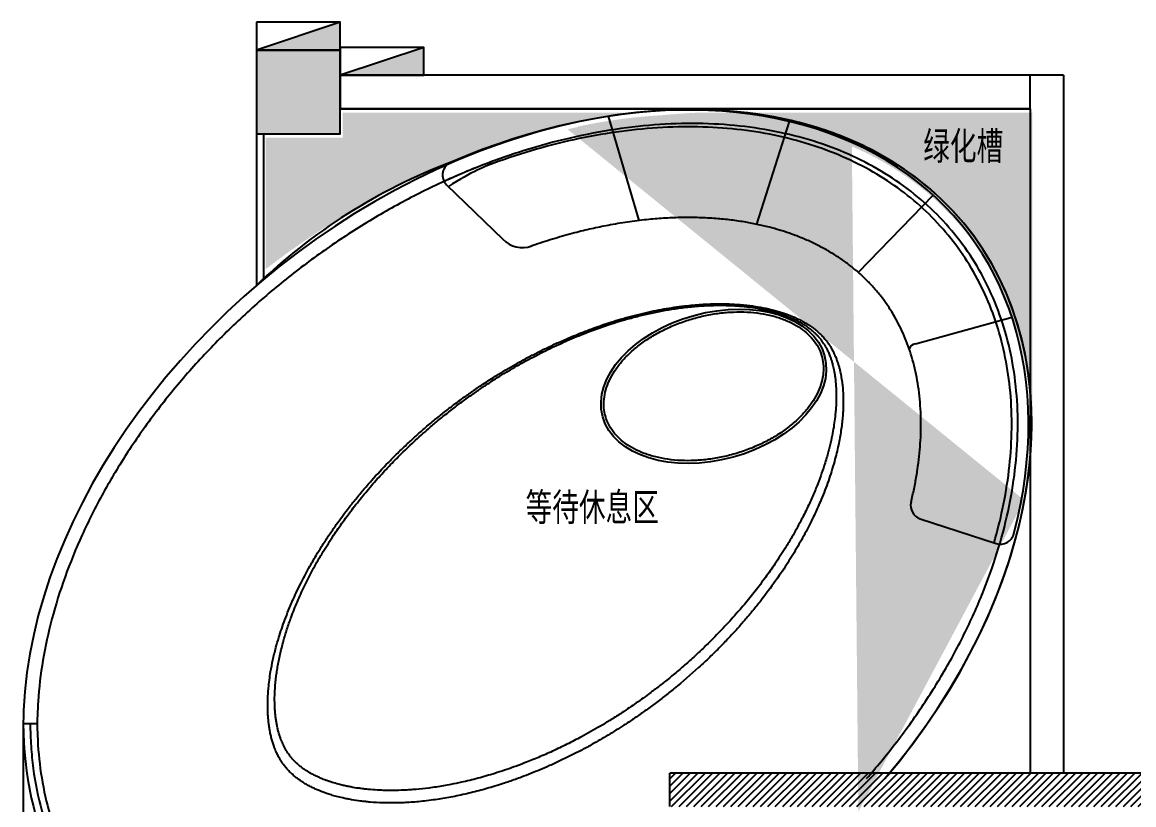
# Model space of a CAD drawing. Extents: x 243000 to 1039751, y -184758 to -16773.
# Drawn here: x 1000418 to 1008377, y -88650 to -83042 of the extents above; entities that cross this region are included whole.
import ezdxf

# ---------------------------------------------------------------- set-up
doc = ezdxf.new("R2010")
doc.units = 0
doc.header["$LTSCALE"] = 1000
doc.header["$MEASUREMENT"] = 0
doc.layers.get('0').update_dxf_attribs({"linetype": 'CONTINUOUS'})
for name, color, linetype in [('8', 253, 'CONTINUOUS'), ('text', 7, 'CONTINUOUS'), ('WALL', 7, 'CONTINUOUS'), ('消火栓', 1, 'CONTINUOUS'), ('玻璃线', 5, 'CONTINUOUS')]:
    doc.layers.add(name, color=color, linetype=linetype)
doc.styles.add('DIM_FONT', font='romans.shx', dxfattribs={"width": 0.7, "height": 250, "bigfont": 'hztxt.shx'})
pattern_1 = [(37.5, (652838.07, 23275.575), (-1.889801, 57.804713), [0, -45.6, 0, -51, 0, -48.75]), (7.5, (652838.07, 23275.575), (53.093301, 84.664382), [0, -24.6, 0, -41.1, 0, -15.75]), (327.5, (652801.17, 23275.575), (93.424256, 0.1697716), [0, -15, 0, -54, 0, -70.5]), (317.5, (652801.17, 23275.575), (90.183798, 26.330267), [0, -7.5, 0, -35.4, 0, -40.5])]

# ---------------------------------------------------------------- blocks, each defined once
blk = doc.blocks.new('_fzh')
at = {"layer": 'WALL'}
blk.add_hatch(color=7, dxfattribs=at).paths.add_polyline_path([(0.5, 0.5), (-0.5, 0.5), (-0.5, -0.5), (0.5, -0.5)])
at = {"layer": 'WALL', "color": 7}
blk.add_lwpolyline([(-0.5, -0.5), (0.5, -0.5), (0.5, 0.5), (-0.5, 0.5)], close=True, dxfattribs=at)
blk = doc.blocks.new('542422')
at = {"layer": '消火栓'}
blk.add_hatch(color=7, dxfattribs=at).paths.add_polyline_path([(116564, 164855.9), (115964, 164655.9), (116564, 164655.9)])
at = {"layer": '消火栓', "color": 7}
blk.add_line((116564, 164855.9), (115964, 164655.9), dxfattribs=at)
blk.add_lwpolyline([(115964, 164855.9), (115964, 164655.9), (116564, 164655.9), (116564, 164855.9)], close=True, dxfattribs=at)

msp = doc.modelspace()

# ---------------------------------------------------------------- hatches: boundary and pattern name
at = {"layer": 'WALL'}
h = msp.add_hatch(dxfattribs=at)
h.set_pattern_fill('AR-SAND', scale=30, style=0)
h.set_pattern_definition(pattern_1)
h.paths.add_polyline_path([(1002711.5, -83869.9), (1002161.5, -83869.9), (1002161.5, -84811.6, -0.12924), (1004791.7, -83689.9), (1002711.5, -83689.9)])
h = msp.add_hatch(dxfattribs=at)
h.set_pattern_fill('AR-SAND', scale=30, style=0)
h.set_pattern_definition(pattern_1)
edge = h.paths.add_edge_path()
edge.add_ellipse((1004028.5, -87043.7), major_axis=(-3155.4, -2484.6), ratio=0.706577, start_angle=150.95853, end_angle=194.96796, ccw=False)
edge.add_ellipse((1004024.6, -87041.3), major_axis=(-3155.4, -2484.6), ratio=0.706577, start_angle=106.94528, end_angle=194.87793, ccw=False)
edge.add_ellipse((1004028.5, -87043.7), major_axis=(-3155.4, -2484.6), ratio=0.706577, start_angle=150.95853, end_angle=194.96796, ccw=False)
edge.add_ellipse((1004024.6, -87041.3), major_axis=(-3155.4, -2484.6), ratio=0.706577, start_angle=106.94528, end_angle=194.87793, ccw=False)
edge.add_ellipse((1004028.5, -87043.7), major_axis=(-3155.4, -2484.6), ratio=0.706577, start_angle=150.95853, end_angle=194.96796, ccw=False)
edge.add_line((1007639.4, -85953.8), (1007651.5, -85953.8))
edge.add_line((1007651.5, -85953.8), (1007651.5, -83689.9))
edge.add_line((1007651.5, -83689.9), (1005278.4, -83689.9))
edge.add_arc((1005491.2, -88937.1), 5251.5, 92.32159, 95.38335)
edge.add_ellipse((1004024.6, -87041.3), major_axis=(-3155.4, -2484.6), ratio=0.706577, start_angle=194.87793, end_angle=225.26309, ccw=False)
edge.add_ellipse((1004028.5, -87043.7), major_axis=(-3155.4, -2484.6), ratio=0.706577, start_angle=194.96796, end_angle=226.58639, ccw=False)
edge.add_ellipse((1004024.6, -87041.3), major_axis=(-3155.4, -2484.6), ratio=0.706577, start_angle=194.87793, end_angle=225.26309, ccw=False)
edge.add_ellipse((1004028.5, -87043.7), major_axis=(-3155.4, -2484.6), ratio=0.706577, start_angle=194.96796, end_angle=226.58639, ccw=False)
edge.add_ellipse((1004024.6, -87041.3), major_axis=(-3155.4, -2484.6), ratio=0.706577, start_angle=194.87793, end_angle=225.26309, ccw=False)
edge.add_ellipse((1004028.5, -87043.7), major_axis=(-3155.4, -2484.6), ratio=0.706577, start_angle=194.96796, end_angle=226.58639, ccw=False)
edge.add_ellipse((1004024.6, -87041.3), major_axis=(-3155.4, -2484.6), ratio=0.706577, start_angle=194.87793, end_angle=225.26309, ccw=False)
edge.add_ellipse((1004028.5, -87043.7), major_axis=(-3155.4, -2484.6), ratio=0.706577, start_angle=194.96796, end_angle=226.58639, ccw=False)
edge.add_ellipse((1004024.6, -87041.3), major_axis=(-3155.4, -2484.6), ratio=0.706577, start_angle=194.87793, end_angle=225.26309, ccw=False)
edge.add_ellipse((1004028.5, -87043.7), major_axis=(-3155.4, -2484.6), ratio=0.706577, start_angle=194.96796, end_angle=226.58639, ccw=False)
edge.add_ellipse((1004028.5, -87043.7), major_axis=(-3155.4, -2484.6), ratio=0.706577, start_angle=150.95853, end_angle=194.96796, ccw=False)
edge.add_ellipse((1004024.6, -87041.3), major_axis=(-3155.4, -2484.6), ratio=0.706577, start_angle=106.94528, end_angle=194.87793, ccw=False)
edge.add_ellipse((1004028.5, -87043.7), major_axis=(-3155.4, -2484.6), ratio=0.706577, start_angle=150.95853, end_angle=194.96796, ccw=False)
edge.add_ellipse((1004024.6, -87041.3), major_axis=(-3155.4, -2484.6), ratio=0.706577, start_angle=106.94528, end_angle=194.87793, ccw=False)
h.paths.add_polyline_path([(1006833.3, -83783.2), (1007596.5, -83783.2), (1007596.5, -84147.6), (1006833.3, -84147.6)], flags=24)
h = msp.add_hatch(dxfattribs=at)
h.set_pattern_fill('ANSI31', scale=300, style=0)
h.set_pattern_definition([(45, (482443.937, 25428.028), (-26.5165043, 26.5165043), [])])
h.paths.add_polyline_path([(1010494.4, -88662.5), (1010494.4, -88422.5), (1005054.4, -88422.5), (1005054.4, -88662.5)])

# ---------------------------------------------------------------- linework, layer by layer
at = {"color": 7}
for p, q in [((1007634.4, -83662.5), (1002694.5, -83662.5)), ((1004614.1, -83716.8), (1004833.2, -84463.8)), ((1007634.4, -83662.5), (1007634.4, -86182.7)), ((1005910.2, -83753.5), (1005674.5, -84489.7)), ((1002094.4, -83842.5), (1002094.4, -84929.7)), ((1002144.4, -83842.5), (1002144.4, -84887.3)), ((1003456.5, -84207.2), (1003857.9, -84597.5)), ((1006940.5, -84281.4), (1006404, -84834.6)), ((1006813.4, -85347.4), (1007497.8, -85159.2)), ((1006848.2, -86600.2), (1007391.4, -86777)), ((1000424.8, -88068.1), (1000424.8, -91702.4))]:
    msp.add_line(p, q, dxfattribs=at)
for centre, radius, start, end in [((1004935.9, -87866.7), 4086.5, 110.74774, 134.05336), ((1003527.7, -84137), 100, 113.2367, 224.6042), ((1004000.3, -84457), 200, 224.6042, 289.4448), ((1006818, -85397.1), 50, 95.32626, 166.36923), ((1006879.1, -86505.1), 100, 166.17715, 251.96911), ((1007422.4, -86681.9), 100, 251.96911, 345.47731)]:
    msp.add_arc(centre, radius, start, end, dxfattribs=at)
for centre, start_param, end_param in [((1004035.7, -87006.5), 1.850963, 5.779915), ((1004035.7, -87006.5), 1.850963, 4.385912), ((1004012.5, -87010.1), 2.39306, 4.350371)]:
    msp.add_ellipse(centre, major_axis=(-3155.4, -2484.6), ratio=0.706577, start_param=start_param, end_param=end_param, dxfattribs=at)
msp.add_ellipse((1005368.6, -85651.1), major_axis=(-794.4, -217.9), ratio=0.639699, dxfattribs=at)
for points, knots in [([(1006463.4, -88462.1), (1006534.1, -88381.3), (1006602, -88298.8), (1006739.1, -88121.4), (1006807.7, -88026), (1006936.4, -87832.6), (1006996.6, -87734.6), (1007108.3, -87536.9), (1007159.7, -87437.1), (1007253.3, -87236.7), (1007295.5, -87136.1), (1007370.3, -86934.9), (1007402.9, -86834.4), (1007458.3, -86634.2), (1007481.1, -86534.6), (1007516.8, -86337.2), (1007529.6, -86239.4), (1007545.3, -86046.6), (1007548.1, -85951.5), (1007543.8, -85764.9), (1007536.6, -85673.4), (1007512.5, -85494.6), (1007495.5, -85407.3), (1007451.9, -85237.8), (1007425.3, -85155.5), (1007362.7, -84996.5), (1007326.8, -84919.8), (1007245.8, -84772.6), (1007200.8, -84702), (1007102.1, -84567.6), (1007048.4, -84503.7), (1006932.7, -84383), (1006870.6, -84326.3), (1006738.7, -84220.3), (1006668.8, -84171.1), (1006521.7, -84080.6), (1006444.4, -84039.4), (1006283, -83965.3), (1006199, -83932.4), (1006024.7, -83875.4), (1005934.5, -83851.3), (1005748.7, -83812), (1005653.1, -83796.9), (1005457.3, -83775.7), (1005357.1, -83769.8), (1005153.1, -83767.1), (1005049.2, -83770.5), (1004838.7, -83786.5), (1004732.1, -83799.1), (1004516.9, -83833.7), (1004408.5, -83855.6), (1004190.6, -83908.5), (1004081.3, -83939.5), (1003862.8, -84010.3), (1003753.5, -84050.1), (1003536.2, -84138.2), (1003428.1, -84186.5), (1003213.9, -84291.3), (1003107.8, -84347.7), (1002898.6, -84468.1), (1002795.6, -84532.1), (1002593.3, -84667.2), (1002494.1, -84738.2), (1002300.6, -84886.7), (1002206.2, -84964.2), (1002023.1, -85124.8), (1001934.3, -85208), (1001763.2, -85379.4), (1001680.8, -85467.6), (1001523.2, -85648.1), (1001448, -85740.5), (1001305.3, -85928.6), (1001237.8, -86024.4), (1001111.2, -86218.4), (1001052.1, -86316.7), (1000942.8, -86514.9), (1000892.5, -86614.9), (1000801.3, -86815.4), (1000760.3, -86916.1), (1000688, -87117.3), (1000656.7, -87217.7), (1000603.8, -87417.7), (1000582.3, -87517.1), (1000549.3, -87714), (1000537.7, -87811.4), (1000526.6, -87975), (1000524.5, -88041.8), (1000524.8, -88107.7)], [1.828911, 1.828911, 1.828911, 1.828911, 1.91198, 1.91198, 2.004734, 2.004734, 2.097489, 2.097489, 2.190243, 2.190243, 2.282998, 2.282998, 2.375753, 2.375753, 2.468507, 2.468507, 2.561262, 2.561262, 2.654017, 2.654017, 2.746771, 2.746771, 2.839526, 2.839526, 2.932281, 2.932281, 3.025035, 3.025035, 3.11779, 3.11779, 3.210545, 3.210545, 3.303299, 3.303299, 3.396054, 3.396054, 3.488808, 3.488808, 3.581563, 3.581563, 3.674318, 3.674318, 3.767072, 3.767072, 3.859827, 3.859827, 3.952582, 3.952582, 4.045336, 4.045336, 4.138091, 4.138091, 4.230846, 4.230846, 4.3236, 4.3236, 4.416355, 4.416355, 4.50911, 4.50911, 4.601864, 4.601864, 4.694619, 4.694619, 4.787374, 4.787374, 4.880128, 4.880128, 4.972883, 4.972883, 5.065637, 5.065637, 5.158392, 5.158392, 5.251147, 5.251147, 5.343901, 5.343901, 5.436656, 5.436656, 5.529411, 5.529411, 5.622165, 5.622165, 5.71492, 5.71492, 5.780083, 5.780083, 5.780083, 5.780083]), ([(1006463.4, -88462.1), (1006534.1, -88381.3), (1006602, -88298.8), (1006739.1, -88121.4), (1006807.7, -88026), (1006936.4, -87832.6), (1006996.6, -87734.6), (1007108.3, -87536.9), (1007159.7, -87437.1), (1007253.3, -87236.7), (1007295.5, -87136.1), (1007370.3, -86934.9), (1007402.9, -86834.4), (1007458.3, -86634.2), (1007481.1, -86534.6), (1007516.8, -86337.2), (1007529.6, -86239.4), (1007545.3, -86046.6), (1007548.1, -85951.5), (1007543.8, -85764.9), (1007536.6, -85673.4), (1007512.5, -85494.6), (1007495.5, -85407.3), (1007451.9, -85237.8), (1007425.3, -85155.5), (1007362.7, -84996.5), (1007326.8, -84919.8), (1007245.8, -84772.6), (1007200.8, -84702), (1007102.1, -84567.6), (1007048.4, -84503.7), (1006932.7, -84383), (1006870.6, -84326.3), (1006738.7, -84220.3), (1006668.8, -84171.1), (1006521.7, -84080.6), (1006444.4, -84039.4), (1006283, -83965.3), (1006199, -83932.4), (1006024.7, -83875.4), (1005934.5, -83851.3), (1005748.7, -83812), (1005653.1, -83796.9), (1005457.3, -83775.7), (1005357.1, -83769.8), (1005153.1, -83767.1), (1005049.2, -83770.5), (1004838.7, -83786.5), (1004732.1, -83799.1), (1004516.9, -83833.7), (1004408.5, -83855.6), (1004190.6, -83908.5), (1004081.3, -83939.5), (1003862.8, -84010.3), (1003753.5, -84050.1), (1003571.9, -84123.8), (1003499.1, -84155.3), (1003426.7, -84188.7)], [1.828911, 1.828911, 1.828911, 1.828911, 1.91198, 1.91198, 2.004734, 2.004734, 2.097489, 2.097489, 2.190243, 2.190243, 2.282998, 2.282998, 2.375753, 2.375753, 2.468507, 2.468507, 2.561262, 2.561262, 2.654017, 2.654017, 2.746771, 2.746771, 2.839526, 2.839526, 2.932281, 2.932281, 3.025035, 3.025035, 3.11779, 3.11779, 3.210545, 3.210545, 3.303299, 3.303299, 3.396054, 3.396054, 3.488808, 3.488808, 3.581563, 3.581563, 3.674318, 3.674318, 3.767072, 3.767072, 3.859827, 3.859827, 3.952582, 3.952582, 4.045336, 4.045336, 4.138091, 4.138091, 4.230846, 4.230846, 4.3236, 4.3236, 4.385912, 4.385912, 4.385912, 4.385912]), ([(1007376.8, -86772.3), (1007400.3, -86691.2), (1007420.5, -86610.5), (1007457.1, -86437.8), (1007472.3, -86346), (1007494, -86164.6), (1007500.5, -86074.9), (1007504.7, -85898.5), (1007502.5, -85811.6), (1007489.3, -85641.5), (1007478.4, -85558.1), (1007448.1, -85395.5), (1007428.7, -85316.2), (1007381.7, -85162.1), (1007354, -85087.4), (1007290.6, -84943.1), (1007254.9, -84873.4), (1007175.6, -84739.6), (1007132.1, -84675.4), (1007037.6, -84553), (1006986.6, -84494.6), (1006877.3, -84384.3), (1006819.1, -84332.2), (1006695.8, -84234.6), (1006630.7, -84189.1), (1006494.1, -84105), (1006422.5, -84066.5), (1006273.4, -83996.6), (1006195.8, -83965.2), (1006035.2, -83910.2), (1005952.2, -83886.4), (1005781.1, -83846.6), (1005693.2, -83830.6), (1005513, -83806.7), (1005420.9, -83798.7), (1005232.9, -83790.8), (1005137.2, -83790.9), (1004943, -83799.2), (1004844.5, -83807.5), (1004645.5, -83832.1), (1004545, -83848.5), (1004342.7, -83889.3), (1004241, -83913.7), (1004037.1, -83970.5), (1003934.9, -84002.8), (1003733.5, -84074.1), (1003634.3, -84113), (1003469.5, -84220.5)], [2.363424, 2.363424, 2.363424, 2.363424, 2.438855, 2.438855, 2.525838, 2.525838, 2.612822, 2.612822, 2.699805, 2.699805, 2.786788, 2.786788, 2.873772, 2.873772, 2.960755, 2.960755, 3.047739, 3.047739, 3.134722, 3.134722, 3.221705, 3.221705, 3.308689, 3.308689, 3.395672, 3.395672, 3.482656, 3.482656, 3.569639, 3.569639, 3.656622, 3.656622, 3.743606, 3.743606, 3.830589, 3.830589, 3.917572, 3.917572, 4.004556, 4.004556, 4.091539, 4.091539, 4.178523, 4.178523, 4.265506, 4.265506, 4.350371, 4.350371, 4.350371, 4.350371]), ([(1006782, -86481.2), (1006786, -86465.2), (1006789.8, -86449.2), (1006800.6, -86401.6), (1006807.1, -86370.2), (1006818.8, -86308), (1006824, -86277.1), (1006833.2, -86215.1), (1006837.3, -86184), (1006843.9, -86122.4), (1006846.6, -86092), (1006850.7, -86031.5), (1006852, -86001.6), (1006853.5, -85942.4), (1006853.6, -85913.2), (1006852.4, -85852.1), (1006850.9, -85820.3), (1006846.5, -85757.9), (1006843.6, -85727.2), (1006836.2, -85667), (1006831.7, -85637.4), (1006821.4, -85579.6), (1006815.6, -85551.2), (1006802.5, -85495.7), (1006795.3, -85468.5), (1006779.6, -85415.3), (1006771.1, -85389.3), (1006752.8, -85338.5), (1006743, -85313.6), (1006722.3, -85265), (1006711.3, -85241.3), (1006688.2, -85194.9), (1006676, -85172.3), (1006646.7, -85121.6), (1006629.2, -85093.8), (1006596.5, -85046.1), (1006581.6, -85025.7), (1006550.6, -84986), (1006534.5, -84966.7), (1006501, -84928.9), (1006483.7, -84910.4), (1006447.8, -84874.4), (1006429.2, -84856.9), (1006390.6, -84822.7), (1006370.7, -84806.1), (1006329.5, -84773.7), (1006308.2, -84758), (1006264.7, -84727.8), (1006242.5, -84713.3), (1006196.7, -84685.3), (1006173.1, -84671.7), (1006124.5, -84645.5), (1006099.5, -84632.9), (1006048.1, -84608.8), (1006021.7, -84597.2), (1005967.5, -84575.2), (1005939.7, -84564.7), (1005888.2, -84546.8), (1005864.8, -84539.2), (1005817, -84524.8), (1005792.6, -84517.9), (1005738.8, -84504), (1005709.2, -84497), (1005648.9, -84484.3), (1005618.1, -84478.5), (1005552, -84467.6), (1005516.5, -84462.6), (1005444.2, -84454.1), (1005407.4, -84450.7), (1005330.9, -84445.3), (1005291.3, -84443.5), (1005210.7, -84441.6), (1005169.7, -84441.6), (1005089.1, -84443.3), (1005049.6, -84445), (1004969.5, -84450.1), (1004929, -84453.4), (1004843.1, -84462.3), (1004797.6, -84468), (1004705.9, -84481.5), (1004659.6, -84489.3), (1004573.4, -84505.6), (1004533.6, -84513.9), (1004453.5, -84531.9), (1004413.3, -84541.7), (1004326.4, -84564.4), (1004279.6, -84577.5), (1004185.7, -84605.8), (1004138.6, -84621), (1004079.2, -84641.3), (1004066.9, -84645.6), (1004054.6, -84650)], [2.40565, 2.40565, 2.40565, 2.40565, 2.424237, 2.424237, 2.461142, 2.461142, 2.498046, 2.498046, 2.536057, 2.536057, 2.574068, 2.574068, 2.612467, 2.612467, 2.650867, 2.650867, 2.694056, 2.694056, 2.737244, 2.737244, 2.780433, 2.780433, 2.823621, 2.823621, 2.86681, 2.86681, 2.909998, 2.909998, 2.953187, 2.953187, 2.996375, 2.996375, 3.039564, 3.039564, 3.095448, 3.095448, 3.13866, 3.13866, 3.181871, 3.181871, 3.225083, 3.225083, 3.268295, 3.268295, 3.311507, 3.311507, 3.354719, 3.354719, 3.397056, 3.397056, 3.439393, 3.439393, 3.48173, 3.48173, 3.524067, 3.524067, 3.566404, 3.566404, 3.600544, 3.600544, 3.634684, 3.634684, 3.674589, 3.674589, 3.714494, 3.714494, 3.758805, 3.758805, 3.803116, 3.803116, 3.849271, 3.849271, 3.895426, 3.895426, 3.938862, 3.938862, 3.982298, 3.982298, 4.030029, 4.030029, 4.07776, 4.07776, 4.1182, 4.1182, 4.158641, 4.158641, 4.20526, 4.20526, 4.25188, 4.25188, 4.264023, 4.264023, 4.264023, 4.264023]), ([(1002298.4, -88374.1), (1002304.4, -88381.7), (1002310.6, -88389.1), (1002323.6, -88403.7), (1002330.4, -88410.8), (1002343, -88423.1), (1002348.5, -88428.3), (1002358.6, -88437.4), (1002363, -88441.2), (1002372.2, -88448.9), (1002377, -88452.7), (1002386.8, -88460.3), (1002391.9, -88464.1), (1002402.3, -88471.8), (1002407.8, -88475.5), (1002421.1, -88484.5), (1002429.2, -88489.7), (1002446.1, -88500.1), (1002455, -88505.2), (1002473.6, -88515.4), (1002483.3, -88520.5), (1002501, -88529.2), (1002508.8, -88532.9), (1002534.2, -88544.4), (1002552.7, -88552.1), (1002580.5, -88562.4), (1002588.6, -88565.3), (1002608, -88572), (1002619.4, -88575.7), (1002643, -88582.9), (1002655.2, -88586.4), (1002682.5, -88593.7), (1002697.8, -88597.4), (1002723.4, -88603.2), (1002733.5, -88605.4), (1002754.1, -88609.5), (1002764.6, -88611.5), (1002796.8, -88617.1), (1002819.1, -88620.5), (1002853, -88624.8), (1002863.8, -88626.1), (1002886, -88628.4), (1002897.2, -88629.5), (1002938.7, -88633), (1002970, -88634.9), (1003015.8, -88636.3), (1003029.4, -88636.5), (1003057, -88636.8), (1003071, -88636.7), (1003118.7, -88636.1), (1003153.1, -88634.8), (1003206.2, -88631.5), (1003224.1, -88630.2), (1003260.5, -88627), (1003278.9, -88625.2), (1003318.4, -88620.8), (1003339.5, -88618.2), (1003379.1, -88612.8), (1003397.6, -88610), (1003434.9, -88604), (1003453.8, -88600.8), (1003510.7, -88590.4), (1003549.4, -88582.5), (1003607.1, -88569.4), (1003625.9, -88564.9), (1003663.7, -88555.5), (1003682.7, -88550.6), (1003740, -88535.2), (1003778.6, -88524), (1003846.5, -88502.8), (1003875.7, -88493.3), (1003934.3, -88473.2), (1003963.8, -88462.6), (1004015.6, -88443.3), (1004037.8, -88434.7), (1004082.4, -88417), (1004104.8, -88407.8), (1004149.5, -88388.9), (1004171.9, -88379.2), (1004220.5, -88357.6), (1004246.6, -88345.6), (1004298.8, -88320.8), (1004324.9, -88308.1), (1004377.1, -88281.9), (1004403.1, -88268.4), (1004452.5, -88242.1), (1004475.9, -88229.4), (1004518.2, -88205.8), (1004537.2, -88195), (1004575, -88173), (1004593.9, -88161.9), (1004650.5, -88127.8), (1004687.9, -88104.4), (1004749, -88064.8), (1004772.8, -88049.1), (1004820, -88017), (1004843.5, -88000.7), (1004891.9, -87966.4), (1004916.8, -87948.4), (1004966.1, -87911.7), (1004990.6, -87893.1), (1005039.1, -87855.3), (1005063.2, -87836.1), (1005146.5, -87768.2), (1005204.6, -87718.1), (1005288.1, -87641.9), (1005314.9, -87616.7), (1005363, -87570.5), (1005384.3, -87549.4), (1005426.5, -87506.9), (1005447.3, -87485.5), (1005492.4, -87438), (1005516.6, -87411.8), (1005557.5, -87366.3), (1005574.4, -87347.1), (1005607.7, -87308.5), (1005624.1, -87289.1), (1005660.8, -87244.8), (1005681, -87219.9), (1005716, -87175.3), (1005731.1, -87155.7), (1005782.6, -87087.4), (1005817.6, -87038.5), (1005863.9, -86970), (1005876.8, -86950.6), (1005914.7, -86892.1), (1005938.8, -86853), (1005973.8, -86793.6), (1005985.5, -86773.1), (1006008.3, -86732.3), (1006019.4, -86712), (1006043.6, -86666.1), (1006056.6, -86640.7), (1006077.4, -86598.3), (1006085.6, -86581.3), (1006101.4, -86547.3), (1006109.1, -86530.4), (1006124, -86496.7), (1006131.2, -86479.9), (1006147.8, -86440.2), (1006156.9, -86417.4), (1006174.3, -86372.1), (1006182.5, -86349.6), (1006198, -86305.2), (1006205.3, -86283.2), (1006219.8, -86237.1), (1006227, -86213), (1006239, -86169.4), (1006244.2, -86149.8), (1006253.6, -86111.1), (1006258, -86092), (1006269.4, -86037.9), (1006275.6, -86003.7), (1006285.5, -85937.6), (1006289.3, -85905.7), (1006293, -85862.4), (1006293.9, -85849.9), (1006295.4, -85825.4), (1006295.9, -85813.3), (1006296.8, -85787.1), (1006297, -85773), (1006296.9, -85745.6), (1006296.7, -85732.2), (1006295.3, -85693.1), (1006293.5, -85668.3), (1006290.1, -85636.9), (1006289.1, -85629), (1006287.1, -85613.5), (1006285.9, -85605.9), (1006282.4, -85583.6), (1006279.7, -85569.4), (1006275, -85547.5), (1006273.2, -85539.5), (1006269.2, -85523.4), (1006267, -85515.4), (1006262.6, -85499.8), (1006260.3, -85492.2), (1006255.2, -85476.5), (1006252.4, -85468.4), (1006246.6, -85452.9), (1006243.7, -85445.3), (1006235.9, -85426.7), (1006230.9, -85415.9), (1006220.7, -85395.3), (1006215.5, -85385.6), (1006206.3, -85369.8), (1006202.4, -85363.6), (1006194.9, -85351.9), (1006191.2, -85346.5), (1006183.7, -85335.9), (1006179.8, -85330.7), (1006172.4, -85321.1), (1006168.9, -85316.7), (1006161.7, -85308.1), (1006158, -85303.8), (1006146.6, -85291.1), (1006138.6, -85282.9), (1006122.9, -85267.9), (1006115.5, -85261.2), (1006099.7, -85247.8), (1006091.4, -85241.2), (1006073.8, -85227.9), (1006064.4, -85221.3), (1006048.7, -85210.9), (1006042.6, -85207), (1006031.1, -85199.9), (1006025.7, -85196.7), (1006014.5, -85190.2), (1006008.8, -85187), (1005994.1, -85179.1), (1005985, -85174.5), (1005968.1, -85166.2), (1005960.5, -85162.7), (1005944.7, -85155.6), (1005936.5, -85152.1), (1005912.7, -85142.2), (1005896.3, -85136), (1005868.9, -85126.5), (1005858.5, -85123.1), (1005836.9, -85116.3), (1005825.8, -85113.1), (1005803, -85106.7), (1005791.3, -85103.7), (1005755.1, -85094.8), (1005729.8, -85089.5), (1005678.9, -85080.3), (1005653.6, -85076.4), (1005612.1, -85071.2), (1005596.4, -85069.4), (1005564.5, -85066.4), (1005548.2, -85065.1), (1005514.9, -85062.9), (1005497.9, -85062), (1005465.4, -85060.8), (1005449.9, -85060.5), (1005418.6, -85060.1), (1005402.6, -85060.1), (1005370.3, -85060.5), (1005353.9, -85060.9), (1005318.5, -85062.3), (1005299.3, -85063.2), (1005260.6, -85065.7), (1005240.9, -85067.2), (1005201.1, -85070.8), (1005180.9, -85072.9), (1005135.9, -85078.2), (1005111, -85081.5), (1005061.8, -85088.8), (1005037.5, -85092.7), (1004988.4, -85101.4), (1004963.6, -85106.2), (1004913, -85116.6), (1004887.2, -85122.3), (1004835.2, -85134.6), (1004809, -85141.1), (1004756.2, -85155.1), (1004729.5, -85162.6), (1004679.7, -85177.2), (1004656.5, -85184.3), (1004613.1, -85198.2), (1004593, -85204.8), (1004552.7, -85218.5), (1004532.5, -85225.6), (1004484.1, -85243.1), (1004455.9, -85253.8), (1004399.6, -85275.8), (1004371.5, -85287.3), (1004315.2, -85311.1), (1004287, -85323.4), (1004231.1, -85348.7), (1004203.4, -85361.6), (1004151.7, -85386.6), (1004127.7, -85398.5), (1004079.8, -85422.9), (1004055.9, -85435.4), (1004005.1, -85462.6), (1003978.2, -85477.4), (1003929, -85505.2), (1003906.7, -85518.2), (1003862, -85544.6), (1003839.8, -85558.1), (1003784.8, -85592.1), (1003752.2, -85613), (1003697.2, -85649.2), (1003674.8, -85664.4), (1003630, -85695.1), (1003607.8, -85710.8), (1003556.6, -85747.5), (1003527.7, -85768.8), (1003475.9, -85808.1), (1003452.9, -85826), (1003407.2, -85862.2), (1003384.5, -85880.5), (1003337.2, -85919.7), (1003312.5, -85940.5), (1003268.2, -85979), (1003248.3, -85996.6), (1003209, -86032), (1003189.6, -86049.9), (1003145.6, -86091.2), (1003121.2, -86114.7), (1003077.7, -86157.5), (1003058.6, -86176.8), (1002997.9, -86239), (1002957.4, -86282.6), (1002897.5, -86350), (1002877.2, -86373.4), (1002837.3, -86420.5), (1002817.7, -86444.2), (1002781.1, -86489.6), (1002763.9, -86511.4), (1002733.2, -86551.4), (1002719.5, -86569.5), (1002692.6, -86605.9), (1002679.4, -86624.1), (1002649, -86666.9), (1002632, -86691.5), (1002598.9, -86740.7), (1002582.8, -86765.3), (1002551.6, -86814.4), (1002536.5, -86839), (1002504.2, -86893), (1002487.2, -86922.5), (1002460.5, -86970.6), (1002450.4, -86989.3), (1002430.7, -87026.7), (1002421.1, -87045.3), (1002400.6, -87086.2), (1002389.9, -87108.5), (1002370.7, -87149.5), (1002362.2, -87168.2), (1002333.6, -87233.2), (1002315.1, -87278.8), (1002290.3, -87345.4), (1002282.6, -87367), (1002268.1, -87409.7), (1002261.3, -87430.8), (1002247.4, -87476.1), (1002240.5, -87500.1), (1002230.1, -87538.8), (1002226.3, -87553.7), (1002219.1, -87583.2), (1002215.8, -87597.8), (1002206.4, -87640.6), (1002201, -87668.4), (1002193, -87715.9), (1002190, -87736), (1002184.8, -87775.4), (1002182.7, -87794.6), (1002179.8, -87825.4), (1002178.9, -87837.3), (1002177.3, -87860.6), (1002176.7, -87872), (1002175.8, -87894.5), (1002175.5, -87905.6), (1002175, -87936.7), (1002175.2, -87956.2), (1002176.2, -87988.2), (1002176.9, -88001), (1002178.6, -88025.9), (1002179.7, -88038), (1002182.1, -88061.1), (1002183.5, -88072), (1002186.5, -88093.2), (1002188.1, -88103.5), (1002191.7, -88123.5), (1002193.6, -88133.2), (1002198, -88153.7), (1002200.6, -88164.4), (1002206, -88184.9), (1002208.8, -88194.8), (1002214.7, -88213.8), (1002217.8, -88223), (1002223.3, -88238.4), (1002225.8, -88244.8), (1002230.8, -88257.3), (1002233.3, -88263.4), (1002240.5, -88279.6), (1002245.2, -88289.5), (1002255, -88308.3), (1002260, -88317.3), (1002269, -88332.3), (1002273, -88338.6), (1002281, -88350.6), (1002285.1, -88356.4), (1002291.6, -88365.4), (1002294.1, -88368.6), (1002297.2, -88372.5), (1002297.8, -88373.3), (1002298.4, -88374.1)], [0, 0, 0, 0, 0.044946, 0.044946, 0.089892, 0.089892, 0.123212, 0.123212, 0.148101, 0.148101, 0.17299, 0.17299, 0.197879, 0.197879, 0.222768, 0.222768, 0.257093, 0.257093, 0.291417, 0.291417, 0.325742, 0.325742, 0.351183, 0.351183, 0.406055, 0.406055, 0.428071, 0.428071, 0.457255, 0.457255, 0.486439, 0.486439, 0.520796, 0.520796, 0.542303, 0.542303, 0.563811, 0.563811, 0.607109, 0.607109, 0.627201, 0.627201, 0.647293, 0.647293, 0.700388, 0.700388, 0.722441, 0.722441, 0.744493, 0.744493, 0.796574, 0.796574, 0.822711, 0.822711, 0.848849, 0.848849, 0.878132, 0.878132, 0.903282, 0.903282, 0.928433, 0.928433, 0.978734, 0.978734, 1.002734, 1.002734, 1.026733, 1.026733, 1.074732, 1.074732, 1.110545, 1.110545, 1.146358, 1.146358, 1.17324, 1.17324, 1.200123, 1.200123, 1.227005, 1.227005, 1.258295, 1.258295, 1.289586, 1.289586, 1.320876, 1.320876, 1.349014, 1.349014, 1.371978, 1.371978, 1.394943, 1.394943, 1.440872, 1.440872, 1.470358, 1.470358, 1.499844, 1.499844, 1.531437, 1.531437, 1.563029, 1.563029, 1.594622, 1.594622, 1.673454, 1.673454, 1.711466, 1.711466, 1.742681, 1.742681, 1.773897, 1.773897, 1.811498, 1.811498, 1.838722, 1.838722, 1.865947, 1.865947, 1.900616, 1.900616, 1.92773, 1.92773, 1.994815, 1.994815, 2.021445, 2.021445, 2.074906, 2.074906, 2.103068, 2.103068, 2.13123, 2.13123, 2.166623, 2.166623, 2.190638, 2.190638, 2.214652, 2.214652, 2.238666, 2.238666, 2.271902, 2.271902, 2.305138, 2.305138, 2.338375, 2.338375, 2.375762, 2.375762, 2.407141, 2.407141, 2.43852, 2.43852, 2.497497, 2.497497, 2.556475, 2.556475, 2.580938, 2.580938, 2.605401, 2.605401, 2.635261, 2.635261, 2.665122, 2.665122, 2.724844, 2.724844, 2.745552, 2.745552, 2.76626, 2.76626, 2.807677, 2.807677, 2.832941, 2.832941, 2.859643, 2.859643, 2.886345, 2.886345, 2.91683, 2.91683, 2.947314, 2.947314, 2.99507, 2.99507, 3.042826, 3.042826, 3.075744, 3.075744, 3.105896, 3.105896, 3.136048, 3.136048, 3.162203, 3.162203, 3.188359, 3.188359, 3.240669, 3.240669, 3.283952, 3.283952, 3.327235, 3.327235, 3.370518, 3.370518, 3.396108, 3.396108, 3.417573, 3.417573, 3.439038, 3.439038, 3.470779, 3.470779, 3.4956, 3.4956, 3.520422, 3.520422, 3.566168, 3.566168, 3.593167, 3.593167, 3.620166, 3.620166, 3.647164, 3.647164, 3.701162, 3.701162, 3.750249, 3.750249, 3.778842, 3.778842, 3.807435, 3.807435, 3.836028, 3.836028, 3.861173, 3.861173, 3.886319, 3.886319, 3.911464, 3.911464, 3.93998, 3.93998, 3.968495, 3.968495, 3.99701, 3.99701, 4.031356, 4.031356, 4.064008, 4.064008, 4.096659, 4.096659, 4.129926, 4.129926, 4.163194, 4.163194, 4.196461, 4.196461, 4.225151, 4.225151, 4.249785, 4.249785, 4.27442, 4.27442, 4.308513, 4.308513, 4.342337, 4.342337, 4.376161, 4.376161, 4.409371, 4.409371, 4.43812, 4.43812, 4.46687, 4.46687, 4.499252, 4.499252, 4.526381, 4.526381, 4.55351, 4.55351, 4.593667, 4.593667, 4.621662, 4.621662, 4.649656, 4.649656, 4.686527, 4.686527, 4.716473, 4.716473, 4.74642, 4.74642, 4.779597, 4.779597, 4.8069, 4.8069, 4.834202, 4.834202, 4.869349, 4.869349, 4.897687, 4.897687, 4.960295, 4.960295, 4.993374, 4.993374, 5.026454, 5.026454, 5.056633, 5.056633, 5.081665, 5.081665, 5.106696, 5.106696, 5.140387, 5.140387, 5.174038, 5.174038, 5.207688, 5.207688, 5.248191, 5.248191, 5.27411, 5.27411, 5.30003, 5.30003, 5.331283, 5.331283, 5.35793, 5.35793, 5.424008, 5.424008, 5.456181, 5.456181, 5.488353, 5.488353, 5.525868, 5.525868, 5.549809, 5.549809, 5.573751, 5.573751, 5.620924, 5.620924, 5.656795, 5.656795, 5.692666, 5.692666, 5.715688, 5.715688, 5.738711, 5.738711, 5.761734, 5.761734, 5.804629, 5.804629, 5.834659, 5.834659, 5.864689, 5.864689, 5.893417, 5.893417, 5.922146, 5.922146, 5.950875, 5.950875, 5.984805, 5.984805, 6.018736, 6.018736, 6.052666, 6.052666, 6.078238, 6.078238, 6.10381, 6.10381, 6.148654, 6.148654, 6.193498, 6.193498, 6.226974, 6.226974, 6.259727, 6.259727, 6.27844, 6.27844, 6.283185, 6.283185, 6.283185, 6.283185]), ([(1002337.7, -88303.6), (1002342.9, -88310.2), (1002348.3, -88316.7), (1002357.9, -88327.4), (1002361.9, -88331.7), (1002370.2, -88340.3), (1002374.6, -88344.5), (1002385.1, -88354.5), (1002391.5, -88360.2), (1002401.6, -88368.7), (1002405, -88371.5), (1002412, -88377.1), (1002415.7, -88379.9), (1002426.9, -88388.3), (1002434.8, -88393.9), (1002450, -88404.1), (1002457.2, -88408.7), (1002472.3, -88417.9), (1002480.3, -88422.5), (1002496.1, -88431.2), (1002504, -88435.3), (1002519.3, -88442.9), (1002526.7, -88446.5), (1002541.9, -88453.4), (1002549.8, -88456.9), (1002569.4, -88465.2), (1002581.5, -88469.9), (1002600.9, -88477), (1002607.8, -88479.5), (1002622, -88484.3), (1002629.2, -88486.7), (1002651.5, -88493.7), (1002667.1, -88498.2), (1002694.1, -88505.4), (1002705.3, -88508.2), (1002725.5, -88512.9), (1002734.4, -88514.8), (1002752.4, -88518.6), (1002761.6, -88520.4), (1002789.8, -88525.7), (1002809.3, -88528.9), (1002839.8, -88533.2), (1002850.4, -88534.5), (1002871.8, -88537.1), (1002882.8, -88538.3), (1002916.1, -88541.5), (1002939, -88543.2), (1002976, -88545.3), (1002989.5, -88545.8), (1003015, -88546.6), (1003026.9, -88546.9), (1003050.8, -88547.1), (1003063, -88547.2), (1003099.8, -88546.9), (1003124.9, -88546.2), (1003164.8, -88544.4), (1003179.2, -88543.6), (1003208.3, -88541.6), (1003223, -88540.5), (1003267.5, -88536.6), (1003297.9, -88533.4), (1003345.9, -88527.3), (1003363.2, -88524.9), (1003415.7, -88517.1), (1003451.3, -88511.1), (1003512.5, -88499.3), (1003537.8, -88494.1), (1003582.7, -88484.1), (1003602.2, -88479.6), (1003641.6, -88470), (1003661.4, -88464.9), (1003721.2, -88449), (1003761.5, -88437.3), (1003824.7, -88417.7), (1003847.4, -88410.3), (1003893, -88395), (1003915.8, -88387), (1003964.2, -88369.6), (1003989.7, -88360.1), (1004031.7, -88343.8), (1004048.2, -88337.2), (1004081.3, -88323.8), (1004097.9, -88316.9), (1004147.6, -88295.8), (1004180.9, -88281.1), (1004248.8, -88249.8), (1004283.4, -88233.2), (1004352.5, -88198.8), (1004387.1, -88180.9), (1004444.3, -88150.1), (1004467, -88137.6), (1004534.8, -88099.4), (1004579.9, -88072.7), (1004650.2, -88029.4), (1004675.6, -88013.3), (1004717.9, -87985.8), (1004734.9, -87974.6), (1004768.7, -87951.9), (1004785.6, -87940.4), (1004835.9, -87905.5), (1004869.2, -87881.7), (1004924.3, -87841), (1004946.3, -87824.4), (1004989.9, -87790.7), (1005011.6, -87773.7), (1005057.9, -87736.5), (1005082.5, -87716.2), (1005131.8, -87674.7), (1005156.5, -87653.4), (1005205.2, -87610.3), (1005229.3, -87588.4), (1005274.4, -87546.6), (1005295.5, -87526.6), (1005332.9, -87490.3), (1005349.4, -87474), (1005381.9, -87441.3), (1005398, -87424.9), (1005445.7, -87375.2), (1005476.8, -87341.7), (1005521, -87292.4), (1005534.8, -87276.7), (1005562, -87245.3), (1005575.5, -87229.6), (1005615.3, -87182.1), (1005641.1, -87150.3), (1005678.6, -87102.3), (1005691, -87086.2), (1005715.3, -87054.1), (1005727.2, -87038), (1005762.5, -86989.7), (1005785.3, -86957.4), (1005820.4, -86905.6), (1005833.2, -86886.2), (1005858.4, -86847.4), (1005870.7, -86828), (1005898.5, -86783.1), (1005913.8, -86757.6), (1005939.8, -86712.7), (1005950.8, -86693.3), (1005972.2, -86654.6), (1005982.5, -86635.2), (1006008.9, -86584.8), (1006024.3, -86553.8), (1006046, -86508.5), (1006052.8, -86493.8), (1006066, -86464.7), (1006072.4, -86450.2), (1006091.2, -86406.9), (1006102.9, -86378.4), (1006123.9, -86324.5), (1006133.3, -86299.2), (1006150.9, -86249.1), (1006159, -86224.4), (1006171.6, -86184.2), (1006176.2, -86168.5), (1006184.4, -86140.1), (1006187.9, -86127.3), (1006194.6, -86102.1), (1006197.7, -86089.6), (1006206.8, -86052.4), (1006212.2, -86028.2), (1006221.1, -85983.5), (1006224.9, -85962.9), (1006231.4, -85922.7), (1006234.2, -85903), (1006238.2, -85870.2), (1006239.7, -85856.8), (1006242.3, -85829.8), (1006243.4, -85816.2), (1006245.1, -85789.7), (1006245.8, -85776.7), (1006246.7, -85749), (1006247, -85734.5), (1006246.9, -85704.5), (1006246.6, -85689.2), (1006245.3, -85659.5), (1006244.4, -85645.2), (1006242, -85617.3), (1006240.6, -85603.8), (1006237.8, -85582.6), (1006236.6, -85574.5), (1006234.1, -85558.8), (1006232.8, -85551.1), (1006228.5, -85528.8), (1006225.4, -85514.7), (1006220, -85493.2), (1006217.8, -85485.3), (1006213.3, -85470), (1006211, -85462.7), (1006206.2, -85448.3), (1006203.8, -85441.4), (1006199.4, -85429.9), (1006197.6, -85425.3), (1006193.9, -85416.3), (1006192.1, -85411.9), (1006186.4, -85399.1), (1006182.5, -85390.9), (1006174.9, -85376.1), (1006171.2, -85369.4), (1006163.8, -85356.5), (1006159.9, -85350.3), (1006152.8, -85339.3), (1006149.6, -85334.5), (1006143.4, -85325.8), (1006140.4, -85321.9), (1006134.5, -85314.1), (1006131.4, -85310.3), (1006123.8, -85301.1), (1006119.2, -85295.7), (1006109.7, -85285.5), (1006105, -85280.5), (1006095, -85270.7), (1006089.7, -85265.8), (1006079.6, -85256.7), (1006074.8, -85252.6), (1006065.8, -85245.1), (1006061.7, -85241.9), (1006053.1, -85235.3), (1006048.7, -85232), (1006034.9, -85222.1), (1006025.2, -85215.5), (1006010.3, -85206.2), (1006005.7, -85203.4), (1005996.4, -85197.9), (1005991.6, -85195.1), (1005976.7, -85186.9), (1005966.2, -85181.4), (1005948.8, -85172.8), (1005942.2, -85169.7), (1005928.6, -85163.5), (1005921.6, -85160.5), (1005900, -85151.4), (1005884.6, -85145.4), (1005860.3, -85136.8), (1005851.9, -85133.9), (1005834.7, -85128.4), (1005825.8, -85125.6), (1005798.5, -85117.6), (1005779.4, -85112.5), (1005749.6, -85105.5), (1005739.7, -85103.3), (1005719.3, -85099), (1005708.9, -85096.9), (1005677.1, -85091.1), (1005654.9, -85087.6), (1005620.5, -85083), (1005609, -85081.6), (1005582.9, -85078.7), (1005568.3, -85077.3), (1005538.5, -85074.9), (1005523.3, -85073.9), (1005491.6, -85072.2), (1005475.1, -85071.5), (1005441.5, -85070.7), (1005424.3, -85070.5), (1005389.3, -85070.6), (1005371.6, -85070.9), (1005330.9, -85072.1), (1005307.9, -85073.2), (1005268.2, -85075.7), (1005251.7, -85077), (1005218.3, -85079.8), (1005201.4, -85081.5), (1005150.2, -85087.1), (1005115.3, -85091.6), (1005065.3, -85099.3), (1005050.6, -85101.7), (1005021.1, -85106.8), (1005006.2, -85109.5), (1004961.3, -85118), (1004930.9, -85124.3), (1004870.8, -85137.8), (1004841.1, -85145), (1004781, -85160.6), (1004750.7, -85168.9), (1004698.4, -85184.2), (1004676.7, -85190.8), (1004636.9, -85203.4), (1004619, -85209.3), (1004582.9, -85221.4), (1004564.9, -85227.6), (1004510.5, -85247), (1004474, -85260.7), (1004415.3, -85283.9), (1004393.2, -85292.9), (1004348.7, -85311.5), (1004326.5, -85321.1), (1004274.7, -85344.1), (1004245.1, -85357.7), (1004192.6, -85382.7), (1004169.7, -85393.9), (1004100, -85428.8), (1004053.3, -85453.4), (1003986.1, -85490.7), (1003965.3, -85502.5), (1003924, -85526.4), (1003903.4, -85538.6), (1003841.7, -85575.8), (1003800.9, -85601.4), (1003737.7, -85642.7), (1003715.1, -85657.8), (1003670.3, -85688.5), (1003647.9, -85704), (1003599.4, -85738.6), (1003573.3, -85757.7), (1003521, -85796.9), (1003494.9, -85817), (1003443.2, -85857.7), (1003417.6, -85878.4), (1003369.8, -85918), (1003347.7, -85936.7), (1003308.1, -85970.9), (1003290.6, -85986.3), (1003255.9, -86017.4), (1003238.7, -86033.1), (1003187.6, -86080.4), (1003154.2, -86112.5), (1003106.6, -86159.8), (1003091.8, -86174.7), (1003062.6, -86204.7), (1003048.2, -86219.7), (1003005.3, -86265.1), (1002977.3, -86295.7), (1002935.8, -86342.6), (1002921.8, -86358.7), (1002894.1, -86391.1), (1002880.4, -86407.4), (1002840, -86456.3), (1002813.8, -86489.1), (1002775.8, -86538.4), (1002763.5, -86554.7), (1002739.1, -86587.4), (1002727.2, -86603.8), (1002691.9, -86653), (1002669.2, -86685.9), (1002634.4, -86738.2), (1002621.9, -86757.5), (1002597.3, -86796.2), (1002585.3, -86815.5), (1002558, -86860.6), (1002542.9, -86886.4), (1002517.4, -86931.3), (1002506.8, -86950.5), (1002486.2, -86988.7), (1002476.2, -87007.8), (1002447.2, -87064.8), (1002429, -87102.5), (1002395.2, -87177), (1002379.5, -87213.8), (1002357.4, -87269.2), (1002350.1, -87288.1), (1002337.8, -87321.4), (1002332.7, -87335.8), (1002322.8, -87364.4), (1002318, -87378.6), (1002304.3, -87420.9), (1002295.9, -87448.6), (1002283.7, -87492.1), (1002279.4, -87508.3), (1002271.3, -87540.3), (1002267.6, -87556), (1002257, -87602.7), (1002251, -87633), (1002243.7, -87676.1), (1002241.6, -87689.5), (1002237.8, -87716.1), (1002236.1, -87729.2), (1002232.7, -87757.9), (1002231.1, -87773.4), (1002228.7, -87801.8), (1002227.8, -87814.8), (1002226.4, -87840.1), (1002225.9, -87852.5), (1002224.9, -87889), (1002225, -87912.2), (1002226.2, -87945.2), (1002226.7, -87955.8), (1002228, -87976.4), (1002228.8, -87986.5), (1002230.8, -88006.5), (1002231.9, -88016.4), (1002234.4, -88035.8), (1002235.8, -88045.3), (1002238.8, -88063.7), (1002240.4, -88072.6), (1002244.3, -88092), (1002246.6, -88102.5), (1002251.7, -88123), (1002254.5, -88133.1), (1002260.2, -88152.4), (1002263.2, -88161.7), (1002268.7, -88177.3), (1002271.1, -88183.9), (1002275.9, -88195.8), (1002278.1, -88201.3), (1002282.7, -88211.9), (1002285.1, -88217), (1002290.8, -88229), (1002294.2, -88235.7), (1002301.2, -88248.9), (1002304.9, -88255.4), (1002312.5, -88268), (1002316.4, -88274), (1002323.9, -88285.2), (1002327.6, -88290.3), (1002332.7, -88297.1), (1002334.1, -88299), (1002336.2, -88301.8), (1002337, -88302.7), (1002337.7, -88303.6)], [0, 0, 0, 0, 0.044116, 0.044116, 0.074274, 0.074274, 0.104431, 0.104431, 0.145186, 0.145186, 0.165321, 0.165321, 0.185455, 0.185455, 0.225724, 0.225724, 0.258687, 0.258687, 0.29165, 0.29165, 0.321665, 0.321665, 0.347582, 0.347582, 0.373499, 0.373499, 0.410036, 0.410036, 0.429663, 0.429663, 0.44929, 0.44929, 0.488543, 0.488543, 0.51491, 0.51491, 0.534836, 0.534836, 0.554762, 0.554762, 0.594615, 0.594615, 0.615158, 0.615158, 0.635702, 0.635702, 0.67679, 0.67679, 0.700088, 0.700088, 0.719807, 0.719807, 0.739526, 0.739526, 0.778965, 0.778965, 0.800796, 0.800796, 0.822627, 0.822627, 0.866288, 0.866288, 0.890551, 0.890551, 0.939077, 0.939077, 0.972576, 0.972576, 0.99807, 0.99807, 1.023565, 1.023565, 1.074553, 1.074553, 1.102853, 1.102853, 1.131154, 1.131154, 1.162452, 1.162452, 1.182657, 1.182657, 1.202862, 1.202862, 1.243272, 1.243272, 1.285303, 1.285303, 1.327334, 1.327334, 1.355044, 1.355044, 1.410466, 1.410466, 1.442099, 1.442099, 1.463412, 1.463412, 1.484724, 1.484724, 1.527349, 1.527349, 1.555997, 1.555997, 1.584644, 1.584644, 1.617801, 1.617801, 1.651749, 1.651749, 1.685697, 1.685697, 1.716173, 1.716173, 1.740536, 1.740536, 1.764899, 1.764899, 1.813624, 1.813624, 1.836088, 1.836088, 1.858551, 1.858551, 1.903478, 1.903478, 1.925944, 1.925944, 1.94841, 1.94841, 1.993341, 1.993341, 2.0203, 2.0203, 2.047259, 2.047259, 2.08279, 2.08279, 2.11, 2.11, 2.137209, 2.137209, 2.181251, 2.181251, 2.202306, 2.202306, 2.223361, 2.223361, 2.26547, 2.26547, 2.303719, 2.303719, 2.341968, 2.341968, 2.366886, 2.366886, 2.387501, 2.387501, 2.408116, 2.408116, 2.449346, 2.449346, 2.485813, 2.485813, 2.52228, 2.52228, 2.548238, 2.548238, 2.575525, 2.575525, 2.602811, 2.602811, 2.634815, 2.634815, 2.670753, 2.670753, 2.70669, 2.70669, 2.743164, 2.743164, 2.766395, 2.766395, 2.789626, 2.789626, 2.836088, 2.836088, 2.86464, 2.86464, 2.893193, 2.893193, 2.922196, 2.922196, 2.942647, 2.942647, 2.963098, 2.963098, 3.004, 3.004, 3.040693, 3.040693, 3.077386, 3.077386, 3.10725, 3.10725, 3.132911, 3.132911, 3.158573, 3.158573, 3.195256, 3.195256, 3.230225, 3.230225, 3.265194, 3.265194, 3.294891, 3.294891, 3.318515, 3.318515, 3.34214, 3.34214, 3.389388, 3.389388, 3.409275, 3.409275, 3.429162, 3.429162, 3.468937, 3.468937, 3.491889, 3.491889, 3.514842, 3.514842, 3.560748, 3.560748, 3.583903, 3.583903, 3.607058, 3.607058, 3.653369, 3.653369, 3.675841, 3.675841, 3.698313, 3.698313, 3.743256, 3.743256, 3.765499, 3.765499, 3.792443, 3.792443, 3.819386, 3.819386, 3.847509, 3.847509, 3.875766, 3.875766, 3.904022, 3.904022, 3.939331, 3.939331, 3.963868, 3.963868, 3.988405, 3.988405, 4.03748, 4.03748, 4.057586, 4.057586, 4.077691, 4.077691, 4.117902, 4.117902, 4.1565, 4.1565, 4.195098, 4.195098, 4.22247, 4.22247, 4.244843, 4.244843, 4.267216, 4.267216, 4.311962, 4.311962, 4.339037, 4.339037, 4.366113, 4.366113, 4.402062, 4.402062, 4.429884, 4.429884, 4.486715, 4.486715, 4.512094, 4.512094, 4.537473, 4.537473, 4.588231, 4.588231, 4.616616, 4.616616, 4.645001, 4.645001, 4.678701, 4.678701, 4.712942, 4.712942, 4.747183, 4.747183, 4.777385, 4.777385, 4.801705, 4.801705, 4.826026, 4.826026, 4.874666, 4.874666, 4.896821, 4.896821, 4.918975, 4.918975, 4.963284, 4.963284, 4.98638, 4.98638, 5.009476, 5.009476, 5.055667, 5.055667, 5.078515, 5.078515, 5.101362, 5.101362, 5.147057, 5.147057, 5.173938, 5.173938, 5.200819, 5.200819, 5.236758, 5.236758, 5.263701, 5.263701, 5.290643, 5.290643, 5.344529, 5.344529, 5.398414, 5.398414, 5.426752, 5.426752, 5.448661, 5.448661, 5.47057, 5.47057, 5.514389, 5.514389, 5.540761, 5.540761, 5.567132, 5.567132, 5.619876, 5.619876, 5.644487, 5.644487, 5.669098, 5.669098, 5.699465, 5.699465, 5.725877, 5.725877, 5.75229, 5.75229, 5.805115, 5.805115, 5.831044, 5.831044, 5.856973, 5.856973, 5.884031, 5.884031, 5.911404, 5.911404, 5.938777, 5.938777, 5.973209, 5.973209, 6.009676, 6.009676, 6.046143, 6.046143, 6.074208, 6.074208, 6.099206, 6.099206, 6.124204, 6.124204, 6.159113, 6.159113, 6.195688, 6.195688, 6.232263, 6.232263, 6.264889, 6.264889, 6.276973, 6.276973, 6.283185, 6.283185, 6.283185, 6.283185]), ([(1004593.5, -85863.8), (1004597.5, -85878.1), (1004602.4, -85892.1), (1004616.7, -85925.2), (1004627, -85943.9), (1004651.5, -85979.8), (1004665.7, -85997), (1004697.7, -86029.6), (1004715.6, -86045), (1004754.8, -86073.7), (1004776.1, -86087), (1004821.9, -86111.3), (1004846.3, -86122.3), (1004898, -86141.7), (1004925.2, -86150.2), (1004981.9, -86164.3), (1005011.4, -86170), (1005072.2, -86178.7), (1005103.5, -86181.5), (1005167.5, -86184.4), (1005200.1, -86184.4), (1005266, -86181.5), (1005299.4, -86178.6), (1005366.3, -86169.9), (1005399.9, -86164.1), (1005466.6, -86149.8), (1005499.8, -86141.3), (1005565.4, -86121.6), (1005597.7, -86110.4), (1005660.8, -86085.6), (1005691.7, -86072), (1005751.5, -86042.5), (1005780.5, -86026.7), (1005836, -85993.1), (1005862.5, -85975.3), (1005912.7, -85938.1), (1005936.4, -85918.7), (1005980.5, -85878.6), (1006001, -85857.8), (1006038.3, -85815.4), (1006055.2, -85793.8), (1006085.2, -85749.9), (1006098.3, -85727.7), (1006120.5, -85683), (1006129.7, -85660.7), (1006143.8, -85616.1), (1006148.8, -85593.9), (1006154.8, -85550), (1006155.7, -85528.4), (1006153.6, -85485.9), (1006150.4, -85465.1), (1006140.2, -85424.5), (1006133.1, -85404.8), (1006114.9, -85366.6), (1006103.9, -85348.1), (1006077.9, -85312.8), (1006063.1, -85295.9), (1006029.6, -85264), (1006011.1, -85249), (1005970.6, -85221.1), (1005948.7, -85208.2), (1005901.7, -85184.7), (1005876.7, -85174.2), (1005824.1, -85155.7), (1005796.4, -85147.8), (1005738.8, -85134.6), (1005709, -85129.4), (1005647.5, -85121.9), (1005615.9, -85119.6), (1005551.5, -85117.8), (1005518.7, -85118.3), (1005452.5, -85122.3), (1005419.1, -85125.8), (1005352.1, -85135.5), (1005318.6, -85141.8), (1005251.9, -85157.1), (1005218.9, -85166.2), (1005153.7, -85186.9), (1005121.6, -85198.5), (1005059, -85224.2), (1005028.4, -85238.3), (1004969.4, -85268.5), (1004940.8, -85284.8), (1004886.3, -85319.1), (1004860.2, -85337.2), (1004811.1, -85375), (1004788, -85394.7), (1004745.1, -85435.3), (1004725.3, -85456.2), (1004689.2, -85498.9), (1004673, -85520.7), (1004644.5, -85564.8), (1004632.1, -85587.1), (1004611.4, -85631.8), (1004603, -85654.2), (1004590.4, -85698.7), (1004586.1, -85720.8), (1004581.7, -85764.4), (1004581.5, -85785.9), (1004585.1, -85826.3), (1004588.5, -85845.3), (1004593.5, -85863.8)], [0, 0, 0, 0, 0.089817, 0.089817, 0.216427, 0.216427, 0.343037, 0.343037, 0.469648, 0.469648, 0.596258, 0.596258, 0.722868, 0.722868, 0.849479, 0.849479, 0.976089, 0.976089, 1.102699, 1.102699, 1.229309, 1.229309, 1.35592, 1.35592, 1.48253, 1.48253, 1.60914, 1.60914, 1.73575, 1.73575, 1.862361, 1.862361, 1.988971, 1.988971, 2.115581, 2.115581, 2.242192, 2.242192, 2.368802, 2.368802, 2.495412, 2.495412, 2.622022, 2.622022, 2.748633, 2.748633, 2.875243, 2.875243, 3.001853, 3.001853, 3.128463, 3.128463, 3.255074, 3.255074, 3.381684, 3.381684, 3.508294, 3.508294, 3.634905, 3.634905, 3.761515, 3.761515, 3.888125, 3.888125, 4.014735, 4.014735, 4.141346, 4.141346, 4.267956, 4.267956, 4.394566, 4.394566, 4.521176, 4.521176, 4.647787, 4.647787, 4.774397, 4.774397, 4.901007, 4.901007, 5.027618, 5.027618, 5.154228, 5.154228, 5.280838, 5.280838, 5.407448, 5.407448, 5.534059, 5.534059, 5.660669, 5.660669, 5.787279, 5.787279, 5.913889, 5.913889, 6.0405, 6.0405, 6.16711, 6.16711, 6.283185, 6.283185, 6.283185, 6.283185])]:
    msp.add_open_spline(points, degree=3, knots=knots, dxfattribs=at)
at = {"layer": '8', "color": 7}
msp.add_open_spline([(1000474.8, -88068), (1000475.1, -88122.6), (1000477.1, -88176.7), (1000484.2, -88283.6), (1000489.5, -88336.4), (1000510.1, -88492.9), (1000530.4, -88594.5), (1000583.9, -88791.2), (1000617, -88886.2), (1000695.8, -89068.8), (1000741.4, -89156.3), (1000831.8, -89302.4), (1000874.1, -89362.8), (1000919.6, -89420.6)], degree=3, knots=[5.7799662, 5.7799662, 5.7799662, 5.7799662, 5.8328972, 5.8328972, 5.8858283, 5.8858283, 5.9916904, 5.9916904, 6.0975526, 6.0975526, 6.2034147, 6.2034147, 6.2831853, 6.2831853, 6.2831853, 6.2831853], dxfattribs=at)
at = {"layer": 'WALL', "color": 7}
for p, q in [((1007634.4, -83422.5), (1002694.5, -83422.4)), ((1002694.5, -83422.4), (1002694.5, -83662.5)), ((1007634.4, -83422.5), (1002694.5, -83422.5)), ((1007874.4, -83422.5), (1007634.4, -83422.5)), ((1007634.4, -83662.5), (1007634.4, -83422.5)), ((1007634.4, -83662.5), (1007634.4, -83422.5)), ((1007874.4, -83422.5), (1007874.4, -88348.4)), ((1005636.3, -83662.5), (1002694.4, -83662.5)), ((1002694.5, -83662.5), (1007634.4, -83662.5)), ((1007634.4, -83662.5), (1005636.3, -83662.5)), ((1007634.4, -83662.5), (1007634.4, -88323.2)), ((1007874.4, -83662.5), (1007874.4, -86922.5)), ((1007634.4, -88322.5), (1007634.4, -88422.5)), ((1007874.4, -88322.5), (1007874.4, -88422.5)), ((1011874.4, -88422.5), (1005054.4, -88422.5)), ((1005054.4, -88662.5), (1005054.4, -88422.5))]:
    msp.add_line(p, q, dxfattribs=at)
at = {"layer": '玻璃线', "color": 7}
for p, q in [((1000424.8, -88068.1), (1000424.8, -88068.1)), ((1000424.8, -88068.1), (1000524.8, -88068.1)), ((1000524.8, -88068.1), (1000524.8, -88068.1))]:
    msp.add_line(p, q, dxfattribs=at)
msp.add_ellipse((1004035.7, -86966.9), major_axis=(3155.4, 2484.6), ratio=0.706577, start_param=2.638322, end_param=3.334065, dxfattribs=at)
msp.add_open_spline([(1000524.8, -88067.8), (1000525, -88095.8), (1000525.6, -88123.7), (1000530.1, -88244.3), (1000538.5, -88335.3), (1000565.2, -88513), (1000583.4, -88599.6), (1000629.5, -88767.9), (1000657.4, -88849.5), (1000722.4, -89007), (1000759.5, -89082.9), (1000842.9, -89228.5), (1000889, -89298.2), (1000945.9, -89373), (1000952.3, -89381.3), (1000958.9, -89389.6), (1000990.5, -89429.8), (1001023.7, -89468.7), (1001115.3, -89567.5), (1001176.3, -89625.2), (1001306.1, -89733.2), (1001375, -89783.4), (1001520.3, -89875.9), (1001596.6, -89918.2), (1001756.2, -89994.5), (1001839.4, -90028.4), (1002012.1, -90087.7), (1002101.6, -90113), (1002220.4, -90139.8), (1002247.3, -90145.5), (1002274.4, -90150.7)], degree=3, knots=[5.779966, 5.779966, 5.779966, 5.779966, 5.807675, 5.807675, 5.900429, 5.900429, 5.993184, 5.993184, 6.085939, 6.085939, 6.178693, 6.178693, 6.271448, 6.271448, 6.283185, 6.283185, 6.283185, 6.340072, 6.340072, 6.432827, 6.432827, 6.525581, 6.525581, 6.618336, 6.618336, 6.71109, 6.71109, 6.803845, 6.803845, 6.830656, 6.830656, 6.830656, 6.830656], dxfattribs=at)

# ---------------------------------------------------------------- block references
at = {"layer": 'WALL', "color": 7, "xscale": 600, "yscale": 600, "zscale": 600}
msp.add_blockref('_fzh', (1002394.4, -83542.5), dxfattribs=at)
at = {"layer": 'WALL', "color": 7}
msp.add_blockref('542422', (886730.4, -248078.4), dxfattribs=at)
msp.add_blockref('542422', (886730.4, -248078.4), dxfattribs=at)
at = {"layer": '消火栓', "color": 7}
msp.add_blockref('542422', (886130.4, -247898.4), dxfattribs=at)

# ---------------------------------------------------------------- texts
at = {"layer": 'text', "color": 7, "char_height": 200, "width": 2254.483, "attachment_point": 1, "style": 'DIM_FONT'}
for s, insert in [('{\\fSimSun|b0|i0|c134|p2;绿化槽}', (1006869.5, -83828.8)), ('{\\fSimSun|b0|i0|c134|p2;等待休息区}', (1004022.2, -86416.7))]:
    msp.add_mtext(s, dxfattribs=dict(at, insert=insert))

doc.saveas('drawing.dxf')
